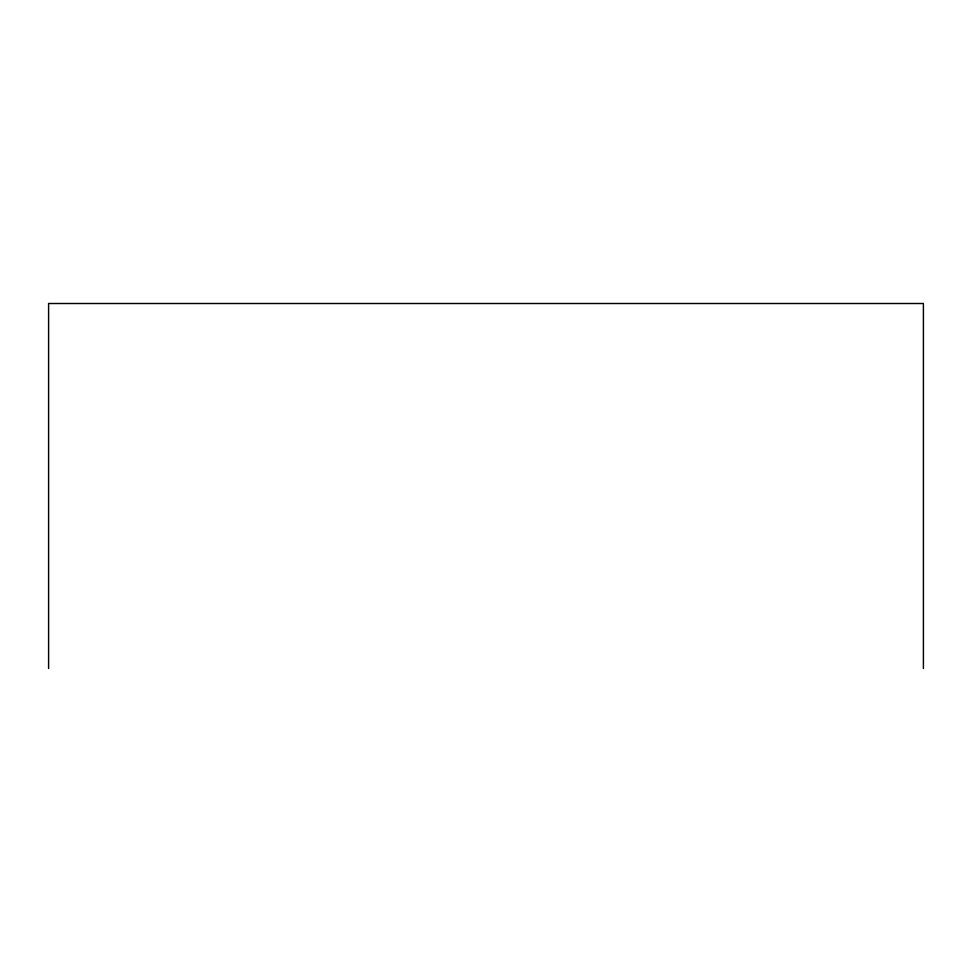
<?xml version="1.0" encoding="UTF-8"?>
<svg xmlns="http://www.w3.org/2000/svg" width="972" height="972" viewBox="0 0 972 972"><rect width="100%" height="100%" fill="white"/><g stroke="black" fill="none" stroke-linecap="round" stroke-linejoin="round"><path stroke-width="1.46" d="M923.4 668.493L923.4 303.507L48.6 303.507L48.6 668.493"/></g></svg>
